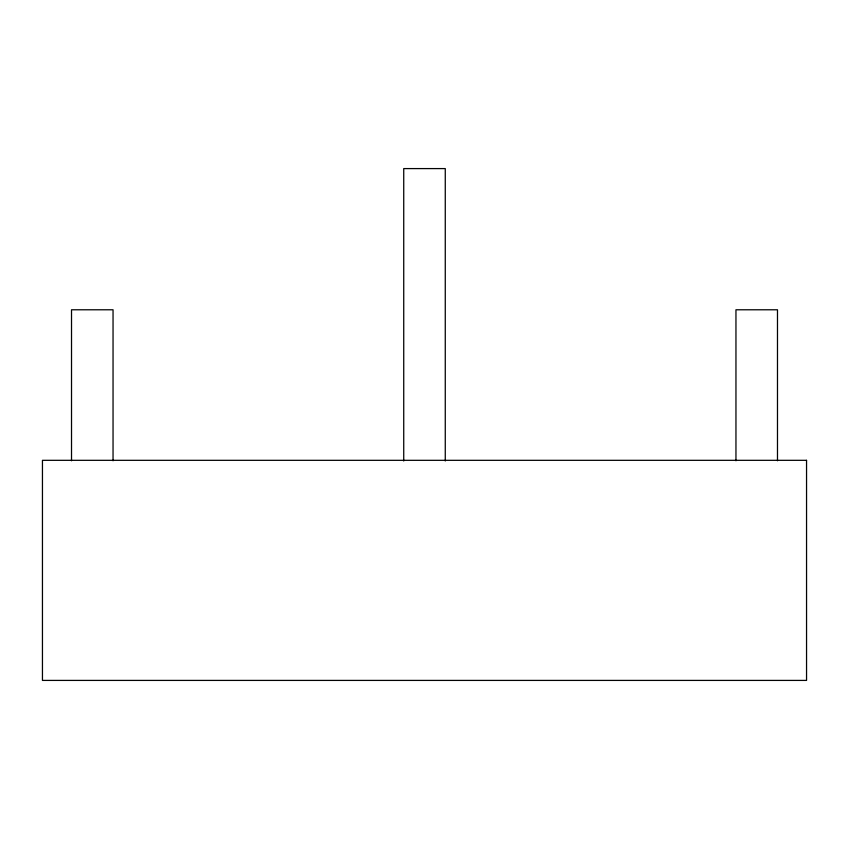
<?xml version="1.0" encoding="UTF-8"?>
<svg xmlns="http://www.w3.org/2000/svg" width="849" height="849" viewBox="0 0 849 849"><rect width="100%" height="100%" fill="white"/><g stroke="black" fill="none" stroke-linecap="round" stroke-linejoin="round"><path stroke-width="1.27" d="M777.482 460.784L777.482 309.779L735.956 309.779L735.956 460.784M445.269 460.996L445.269 168.59L403.731 168.59L403.731 460.996M113.044 460.784L113.044 309.779L71.518 309.779L71.518 460.784M806.55 460.317L42.45 460.317L42.45 680.41L806.55 680.41L806.55 460.317"/></g></svg>
